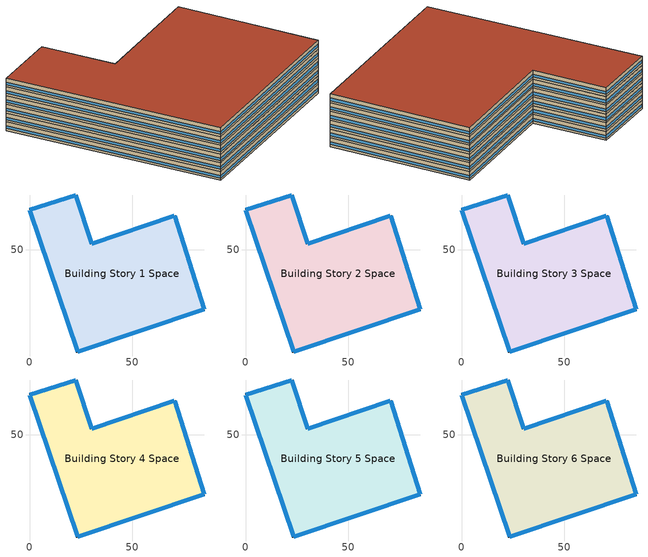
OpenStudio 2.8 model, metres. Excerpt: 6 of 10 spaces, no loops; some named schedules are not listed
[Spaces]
Building Story 1 Space
 floor ground: 23.47,0 0,69.39 22.4,76.73 30.28,52.85 70.74,66.68 85.29,20.82 z0
 wall outside: 0,69.39 23.47,0 85.29,20.82 70.74,66.68 30.28,52.85 22.4,76.73 0,69.39 z0:3
 window: 23.49,0.01 85.27,20.82 / 30.27,52.87 22.41,76.7 / 22.38,76.72 0.02,69.4 / 85.29,20.85 70.75,66.65 / 0.01,69.36 23.46,0.02 / 70.72,66.67 30.3,52.86 z0.76:1.66
 ceiling adiabatic (Typical IEAD Roof R-15.87): 85.29,20.82 70.74,66.68 30.28,52.85 22.4,76.73 0,69.39 23.47,0 z3
Building Story 2 Space
 floor adiabatic (Typical Interior Floor): 23.47,0 0,69.39 22.4,76.73 30.28,52.85 70.74,66.68 85.29,20.82 z3
 wall outside: 0,69.39 23.47,0 85.29,20.82 70.74,66.68 30.28,52.85 22.4,76.73 0,69.39 z3:6
 window: 0.01,69.36 23.46,0.02 / 22.38,76.72 0.02,69.4 / 23.49,0.01 85.27,20.82 / 85.29,20.85 70.75,66.65 / 70.72,66.67 30.3,52.86 / 30.27,52.87 22.41,76.7 z3.76:4.66
 ceiling adiabatic (Typical Interior Ceiling): 85.29,20.82 70.74,66.68 30.28,52.85 22.4,76.73 0,69.39 23.47,0 z6
Building Story 3 Space
 floor adiabatic (Typical Insulated Carpeted 6in Slab Floor): 23.47,0 0,69.39 22.4,76.73 30.28,52.85 70.74,66.68 85.29,20.82 z6
 wall outside: 0,69.39 23.47,0 85.29,20.82 70.74,66.68 30.28,52.85 22.4,76.73 0,69.39 z6:9
 window: 0.01,69.36 23.46,0.02 / 70.72,66.67 30.3,52.86 / 22.38,76.72 0.02,69.4 / 23.49,0.01 85.27,20.82 / 30.27,52.87 22.41,76.7 / 85.29,20.85 70.75,66.65 z6.76:7.66
 roof outside: 85.29,20.82 70.74,66.68 30.28,52.85 22.4,76.73 0,69.39 23.47,0 z9
Building Story 4 Space
 floor adiabatic (Typical Interior Floor): 23.47,0 0,69.39 22.4,76.73 30.28,52.85 70.74,66.68 85.29,20.82 z9
 wall outside: 0,69.39 23.47,0 85.29,20.82 70.74,66.68 30.28,52.85 22.4,76.73 0,69.39 z9:12
 window: 22.38,76.72 0.02,69.4 / 30.27,52.87 22.41,76.7 / 70.72,66.67 30.3,52.86 / 23.49,0.01 85.27,20.82 / 85.29,20.85 70.75,66.65 / 0.01,69.36 23.46,0.02 z9.76:10.66
 roof outside: 85.29,20.82 70.74,66.68 30.28,52.85 22.4,76.73 0,69.39 23.47,0 z12
Building Story 5 Space
 floor adiabatic (Typical Interior Floor): 23.47,0 0,69.39 22.4,76.73 30.28,52.85 70.74,66.68 85.29,20.82 z12
 wall outside: 0,69.39 23.47,0 85.29,20.82 70.74,66.68 30.28,52.85 22.4,76.73 0,69.39 z12:15
 window: 30.27,52.87 22.41,76.7 / 23.49,0.01 85.27,20.82 / 70.72,66.67 30.3,52.86 / 0.01,69.36 23.46,0.02 / 22.38,76.72 0.02,69.4 / 85.29,20.85 70.75,66.65 z12.76:13.66
 ceiling adiabatic (Typical Interior Ceiling): 85.29,20.82 70.74,66.68 30.28,52.85 22.4,76.73 0,69.39 23.47,0 z15
Building Story 6 Space
 floor adiabatic (Typical Insulated Carpeted 6in Slab Floor): 23.47,0 0,69.39 22.4,76.73 30.28,52.85 70.74,66.68 85.29,20.82 z15
 wall outside: 0,69.39 23.47,0 85.29,20.82 70.74,66.68 30.28,52.85 22.4,76.73 0,69.39 z15:18
 window: 0.01,69.36 23.46,0.02 / 23.49,0.01 85.27,20.82 / 70.72,66.67 30.3,52.86 / 85.29,20.85 70.75,66.65 / 22.38,76.72 0.02,69.4 / 30.27,52.87 22.41,76.7 z15.76:16.66
 roof outside: 85.29,20.82 70.74,66.68 30.28,52.85 22.4,76.73 0,69.39 23.47,0 z18
[Site]
Buffalo Niagara Intl Ap_NY_USA: Latitude {deg}=42.8153; Longitude {deg}=-78.8508; Time Zone {hr}=-5; Elevation {m}=215; Terrain=City
[Site:WaterMainsTemperature]
Calculation Method=Correlation; Annual Average Outdoor Air Temperature {C}=8.96667; Maximum Difference In Monthly Average Outdoor Air Temperatures {deltaC}=26.2
[SizingPeriod:DesignDay] Barometric Pressure {Pa}=98769; Sky Clearness=0; Rain Indicator=0; Snow Indicator=0; Day of Month=21; Daylight Saving Time Indicator=0; Humidity Indicating Type=Wetbulb; Dry-Bulb Temperature Range Modifier Type=DefaultMultipliers
Name | Maximum Dry-Bulb Temperature {C} | Daily Dry-Bulb Temperature Range {deltaC} | Humidity Indicating Conditions at Maximum Dry-Bulb | Wind Speed {m/s} | Wind Direction {deg} | Month | Day Type | Solar Model Indicator | ASHRAE Taub | ASHRAE Taud
Buffalo Niagara Intl Ap Ann Htg 99.6% Condns DB | -16.3 | 0 | -16.3 | 5.1 | 270 | 1 | WinterDesignDay | ASHRAEClearSky
Buffalo Niagara Intl Ap Ann Clg .4% Condns DB=>MWB | 30.3 | 9.3 | 21.8 | 5.7 | 240 | 7 | SummerDesignDay | ASHRAETau | 0.462 | 2.001
Buffalo Niagara Intl Ap Ann Clg .4% Condns WB=>MDB | 27.8 | 9.3 | 23.8 | 5.7 | 240 | 7 | SummerDesignDay | ASHRAETau | 0.462 | 2.001
[ClimateZones]
Climate Zone Institution Name 1=ASHRAE; Climate Zone Document Name 1=ANSI/ASHRAE Standard 169; Climate Zone Document Year 1=2006; Climate Zone Value 1=6A
[Site:GroundTemperature:BuildingSurface]
19.69, 19.64, 19.84, 20.08, 20.32, 21.37, 21.66, 21.71, 21.65, 20.55, 20.21, 19.87
[Building]
Hospital 1: Nominal Floor to Floor Height {m}=3; Default Construction Set=Res 90.1-2004 - Outpatient - ASHRAE 169-2013-6A; Standards Number of Stories=10; Standards Number of Above Ground Stories=10; Standards Building Type=Outpatient
[DefaultConstructionSet]
Res 90.1-2004 - Outpatient - ASHRAE 169-2013-6A: Default Exterior Surface Constructions=Default Surface Constructions 1; Default Interior Surface Constructions=Default Surface Constructions 2; Default Ground Contact Surface Constructions=Default Surface Constructions 3; Default Exterior SubSurface Constructions=Default Sub Surface Constructions 1; Default Interior SubSurface Constructions=Default Sub Surface Constructions 2; Interior Partition Construction=Typical Interior Partition
[DefaultSurfaceConstructions]
Name | Floor Construction | Wall Construction | Roof Ceiling Construction
Default Surface Constructions 1 | Typical Insulated Exterior Mass Floor R-11.49 | Typical Insulated Steel Framed Exterior Wall R-11.9 | Typical IEAD Roof R-15.87
Default Surface Constructions 2 | Typical Interior Floor | Typical Interior Wall | Typical Interior Ceiling
Default Surface Constructions 3 | Typical Insulated Carpeted 6in Slab Floor | Typical Insulated Basement Mass Wall
[Construction]
Typical Insulated Exterior Mass Floor R-11.49: Typical Insulation R-8.93, 4 in. Normalweight Concrete Floor, Typical Carpet Pad
Typical Insulated Steel Framed Exterior Wall R-11.9: 25mm Stucco, 5/8 in. Gypsum Board, Typical Insulation R-9.73, 5/8 in. Gypsum Board
Typical IEAD Roof R-15.87: Roof Membrane, Typical Insulation R-14.76, Metal Roof Surface
Typical Interior Floor: 100mm Normalweight concrete floor, CP02 CARPET PAD
Typical Interior Wall: G01 13mm gypsum board, G01 13mm gypsum board
Typical Interior Ceiling: CP02 CARPET PAD, 100mm Normalweight concrete floor
Typical Insulated Carpeted 6in Slab Floor: 6 in. Normalweight Concrete Floor, Typical Carpet Pad
Typical Insulated Basement Mass Wall: 8 in. Concrete Block Basement Wall
U 0.57 SHGC 0.49 Dbl Blue 6mm/6mm Air: BLUE 6MM, AIR 6MM, CLEAR 6MM
Typical Insulated Metal Door R-1.43: F08 Metal surface, Typical Insulation R-0.58
Typical Overhead Door R-2.0: Typical Insulation R-1.15
U 1.17 SHGC 0.49 Simple Glazing Skylight U-1.17 SHGC 0.0: U 1.17 SHGC 0.49 Simple Glazing U-1.17 SHGC 0.0
Typical Interior Window: Clear 3mm
Typical Interior Door; Typical Interior Partition: G05 25mm wood
[Material:NoMass] Roughness=Smooth; Thermal Absorptance=0.9; Solar Absorptance=0.7
Name | Thermal Resistance {m2-K/W} | Visible Absorptance
Typical Insulation R-8.93 | 1.57183 | 0.7
Typical Carpet Pad; CP02 CARPET PAD | 0.21648 | 0.8
Typical Insulation R-9.73 | 1.71283 | 0.7
Typical Insulation R-14.76 | 2.59864 | 0.7
Typical Insulation R-0.58 | 0.101875 | 0.7
Typical Insulation R-1.15 | 0.202527 | 0.7
[Material]
Name | Roughness | Thickness {m} | Conductivity {W/m-K} | Density {kg/m3} | Specific Heat {J/kg-K} | Thermal Absorptance | Solar Absorptance | Visible Absorptance
4 in. Normalweight Concrete Floor | MediumRough | 0.1016 | 2.31 | 2322 | 832 | 0.9 | 0.7 | 0.7
25mm Stucco | Smooth | 0.0254 | 0.72 | 1856 | 840 | 0.9 | 0.7 | 0.7
5/8 in. Gypsum Board | MediumSmooth | 0.0159 | 0.16 | 800 | 1090 | 0.9 | 0.7 | 0.7
Roof Membrane | VeryRough | 0.0095 | 0.16 | 1121.29 | 1460 | 0.9 | 0.7 | 0.7
Metal Roof Surface; F08 Metal surface | Smooth | 0.0008 | 45.28 | 7824 | 500 | 0.9 | 0.7 | 0.7
100mm Normalweight concrete floor | MediumRough | 0.1016 | 2.31045 | 2322 | 832.557 |  | 0 | 0
G01 13mm gypsum board | Smooth | 0.0127 | 0.160031 | 800.001 | 1090.73 | 0.9 | 0.7 | 0.5
6 in. Normalweight Concrete Floor | MediumRough | 0.1524 | 2.31 | 2322 | 832 | 0.9 | 0.7 | 0.7
8 in. Concrete Block Basement Wall | MediumRough | 0.2032 | 1.326 | 1842 | 912 | 0.9 | 0.7 | 0.7
G05 25mm wood | MediumSmooth | 0.0254 | 0.15 | 608 | 1630 | 0.9 | 0.5 | 0.5
[DefaultSubSurfaceConstructions]
Name | Fixed Window Construction | Operable Window Construction | Door Construction | Glass Door Construction | Overhead Door Construction | Skylight Construction | Tubular Daylight Dome Construction | Tubular Daylight Diffuser Construction
Default Sub Surface Constructions 1 | U 0.57 SHGC 0.49 Dbl Blue 6mm/6mm Air | U 0.57 SHGC 0.49 Dbl Blue 6mm/6mm Air | Typical Insulated Metal Door R-1.43 | U 0.57 SHGC 0.49 Dbl Blue 6mm/6mm Air | Typical Overhead Door R-2.0 | U 1.17 SHGC 0.49 Simple Glazing Skylight U-1.17 SHGC 0.0 | Typical Interior Window | Typical Interior Window
Default Sub Surface Constructions 2 | Typical Interior Window | Typical Interior Window | Typical Interior Door
[WindowMaterial:Glazing] Optical Data Type=SpectralAverage; Infrared Transmittance at Normal Incidence=0; Front Side Infrared Hemispherical Emissivity=0.84; Back Side Infrared Hemispherical Emissivity=0.84; Conductivity {W/m-K}=0.9; Dirt Correction Factor for Solar and Visible Transmittance=1; Solar Diffusing=No
Name | Thickness {m} | Solar Transmittance at Normal Incidence | Front Side Solar Reflectance at Normal Incidence | Back Side Solar Reflectance at Normal Incidence | Visible Transmittance at Normal Incidence | Front Side Visible Reflectance at Normal Incidence | Back Side Visible Reflectance at Normal Incidence
BLUE 6MM | 0.006 | 0.48 | 0.05 | 0.05 | 0.57 | 0.06 | 0.06
CLEAR 6MM | 0.006 | 0.775 | 0.071 | 0.071 | 0.881 | 0.08 | 0.08
Clear 3mm | 0.003 | 0.837 | 0.075 | 0.075 | 0.898 | 0.081 | 0.081
[WindowMaterial:Gas]
AIR 6MM: Gas Type=Air; Thickness {m}=0.0063
[WindowMaterial:SimpleGlazingSystem]
U 1.17 SHGC 0.49 Simple Glazing U-1.17 SHGC 0.0: U-Factor {W/m2-K}=6.64357; Solar Heat Gain Coefficient=0.49; Visible Transmittance=0.38
[DesignSpecification:OutdoorAir] Outdoor Air Method=Sum; Outdoor Air Flow per Person {m3/s-person}=0; Outdoor Air Flow Rate {m3/s}=0; Outdoor Air Flow Air Changes per Hour {1/hr}=0
Name | Outdoor Air Flow per Floor Area {m3/s-m2}
Blended OA | 0.00288962
Blended OA 1 | 0.000985409
[DefaultScheduleSet]
Story Ground Blended Space Type Schedule Set; Story Mid Blended Space Type Schedule Set
[SpaceInfiltration:DesignFlowRate] Schedule=Always On Discrete; Design Flow Rate Calculation Method=Flow/ExteriorArea; Constant Term Coefficient=0; Temperature Term Coefficient=0; Velocity Term Coefficient=0.224; Velocity Squared Term Coefficient=0
Name | Space or SpaceType | Flow per Exterior Surface Area {m3/s-m2}
Outpatient Anesthesia A  - Story Ground Infiltration; Outpatient Anesthesia C  - Story Ground Infiltration | Story Ground Blended Space Type | 1.13809e-05
Outpatient BioHazard A  - Story Ground Infiltration; Outpatient BioHazard C  - Story Ground Infiltration; Outpatient MedGas A  - Story Ground Infiltration; Outpatient MedGas C  - Story Ground Infiltration | Story Ground Blended Space Type | 6.12819e-06
Outpatient Cafe A  - Story Ground Infiltration; Outpatient Cafe C  - Story Ground Infiltration | Story Ground Blended Space Type | 4.5086e-05
Outpatient CleanWork A  - Story Ground Infiltration; Outpatient CleanWork C  - Story Ground Infiltration | Story Ground Blended Space Type | 3.10787e-05
Outpatient Conference A  - Story Ground Infiltration; Outpatient Conference C  - Story Ground Infiltration | Story Ground Blended Space Type | 3.58937e-05
Outpatient DresingRoom A  - Story Ground Infiltration; Outpatient DresingRoom C  - Story Ground Infiltration | Story Ground Blended Space Type | 9.19229e-06
Outpatient Elec/MechRoom A  - Story Ground Infiltration; Outpatient Elec/MechRoom C  - Story Ground Infiltration | Story Ground Blended Space Type | 3.19175e-05
Outpatient Elec/MechRoom A end_b - Story Ground Infiltration; Outpatient Elec/MechRoom C end_b - Story Ground Infiltration; Outpatient PreOp A end_a - Story Ground Infiltration; Outpatient PreOp C end_a - Story Ground Infiltration | Story Ground Blended Space Type | 3.15898e-05
Outpatient Elec/MechRoom B end_b - Story Ground Infiltration; Outpatient PreOp B end_a - Story Ground Infiltration | Story Ground Blended Space Type | 7.98485e-05
Outpatient IT_Room A  - Story Ground Infiltration; Outpatient IT_Room C  - Story Ground Infiltration | Story Ground Blended Space Type | 1.18187e-05
Outpatient Lobby A  - Story Mid Infiltration; Outpatient Lobby C  - Story Mid Infiltration | Story Mid Blended Space Type | 6.65347e-05
Outpatient LockerRoom A  - Story Mid Infiltration; Outpatient LockerRoom C  - Story Mid Infiltration | Story Mid Blended Space Type | 6.73734e-05
Outpatient LockerRoom A end_b - Story Mid Infiltration; Outpatient LockerRoom C end_b - Story Mid Infiltration; Outpatient Toilet A end_a - Story Mid Infiltration; Outpatient Toilet C end_a - Story Mid Infiltration | Story Mid Blended Space Type | 3.15898e-05
Outpatient LockerRoom B end_b - Story Mid Infiltration; Outpatient Toilet B end_a - Story Mid Infiltration | Story Mid Blended Space Type | 7.98485e-05
Outpatient MRI A  - Story Ground Infiltration; Outpatient MRI C  - Story Ground Infiltration | Story Ground Blended Space Type | 4.68369e-05
Outpatient MRI_Control A  - Story Ground Infiltration; Outpatient MRI_Control C  - Story Ground Infiltration | Story Ground Blended Space Type | 1.79469e-05
Outpatient NurseStation A  - Story Mid Infiltration; Outpatient NurseStation C  - Story Mid Infiltration | Story Mid Blended Space Type | 8.27306e-05
Outpatient PreOp A  - Story Ground Infiltration; Outpatient PreOp C  - Story Ground Infiltration | Story Ground Blended Space Type | 3.73891e-05
Outpatient PreOp A  - Story Mid Infiltration; Outpatient PreOp C  - Story Mid Infiltration | Story Mid Blended Space Type | 3.28296e-06
Outpatient ProcedureRoom A  - Story Ground Infiltration; Outpatient ProcedureRoom C  - Story Ground Infiltration | Story Ground Blended Space Type | 3.0641e-05
Outpatient Soil Work A  - Story Ground Infiltration; Outpatient Soil Work C  - Story Ground Infiltration | Story Ground Blended Space Type | 3.85201e-05
Outpatient Stair A  - Story Mid Infiltration; Outpatient Stair C  - Story Mid Infiltration | Story Mid Blended Space Type | 6.39083e-05
Outpatient Toilet A  - Story Mid Infiltration; Outpatient Toilet C  - Story Mid Infiltration | Story Mid Blended Space Type | 6.86866e-05
Outpatient Xray A  - Story Mid Infiltration; Outpatient Xray C  - Story Mid Infiltration | Story Mid Blended Space Type | 1.70714e-05
[ElectricEquipment]
Name | Electric Equipment Definition | Space or SpaceType | Schedule | Multiplier
27 Elevator Lift Motors | Elevator Lift Motor 1 - pre-normalized value was 20370 W. | Story Ground Blended Space Type | Elevator Schedule 1 | 27
27 Elevator Fans | Elevator Fan 1 - pre-normalized value was 75 W. | Story Ground Blended Space Type | Elevator Schedule 3 | 27
27 Elevator Lights | Elevator Lights 1 - pre-normalized value was 89 W. | Story Ground Blended Space Type | Elevator Schedule 2 | 27
Outpatient ProcedureRoom Elec Equip 1 | Outpatient ProcedureRoom Elec Equip Definition | Story Ground Blended Space Type | OutPatientHealthCare BLDG_EQUIP_SCH_BASE | 0.0763775
Outpatient CleanWork Elec Equip 1 | Outpatient CleanWork Elec Equip Definition | Story Ground Blended Space Type | OutPatientHealthCare BLDG_EQUIP_SCH_BASE | 0.0774686
Outpatient Conference Elec Equip 1 | Outpatient Conference Elec Equip Definition | Story Ground Blended Space Type | OutPatientHealthCare BLDG_EQUIP_SCH_BASE | 0.0894708
Outpatient Soil Work Elec Equip 1 | Outpatient Soil Work Elec Equip Definition | Story Ground Blended Space Type | OutPatientHealthCare BLDG_EQUIP_SCH_BASE | 0.0960175
Outpatient MRI_Control Elec Equip 1 | Outpatient MRI_Control Elec Equip Definition | Story Ground Blended Space Type | OutPatientHealthCare BLDG_EQUIP_SCH_BASE | 0.0447354
Outpatient PreOp Elec Equip 1 | Outpatient PreOp Elec Equip Definition | Story Ground Blended Space Type | OutPatientHealthCare BLDG_EQUIP_SCH_BASE | 0.13257
Outpatient BioHazard Elec Equip 1 | Outpatient BioHazard Elec Equip Definition | Story Ground Blended Space Type | OutPatientHealthCare BLDG_EQUIP_SCH_BASE | 0.0152755
Outpatient IT_Room Elec Equip 1 | Outpatient IT_Room Elec Equip Definition | Story Ground Blended Space Type | OutPatientHealthCare BLDG_EQUIP_SCH_BASE | 0.0294599
Outpatient MedGas Elec Equip 1 | Outpatient MedGas Elec Equip Definition | Story Ground Blended Space Type | OutPatientHealthCare BLDG_EQUIP_SCH_BASE | 0.0152755
Outpatient Anesthesia Elec Equip 1 | Outpatient Anesthesia Elec Equip Definition | Story Ground Blended Space Type | OutPatientHealthCare BLDG_EQUIP_SCH_BASE | 0.0283688
Outpatient Cafe Elec Equip 1 | Outpatient Cafe Elec Equip Definition | Story Ground Blended Space Type | OutPatientHealthCare BLDG_EQUIP_SCH_BASE | 0.112384
Outpatient MRI Elec Equip 1 | Outpatient MRI Elec Equip Definition | Story Ground Blended Space Type | OutPatientHealthCare BLDG_EQUIP_SCH_BASE | 0.116748
Outpatient Elec/MechRoom Elec Equip 1 | Outpatient Elec/MechRoom Elec Equip Definition | Story Ground Blended Space Type | OutPatientHealthCare BLDG_EQUIP_SCH_BASE | 0.118931
Outpatient Toilet Elec Equip 1 | Outpatient Toilet Elec Equip Definition | Story Mid Blended Space Type | OutPatientHealthCare BLDG_EQUIP_SCH_BASE | 0.210584
Outpatient PreOp Elec Equip 2 | Outpatient PreOp Elec Equip Definition | Story Mid Blended Space Type | OutPatientHealthCare BLDG_EQUIP_SCH_BASE | 0.00818331
Outpatient LockerRoom Elec Equip 1 | Outpatient LockerRoom Elec Equip Definition | Story Mid Blended Space Type | OutPatientHealthCare BLDG_EQUIP_SCH_BASE | 0.20731
Outpatient Xray Elec Equip 1 | Outpatient Xray Elec Equip Definition | Story Mid Blended Space Type | OutPatientHealthCare BLDG_EQUIP_SCH_BASE | 0.0425532
Outpatient Lobby Elec Equip 1 | Outpatient Lobby Elec Equip Definition | Story Mid Blended Space Type | OutPatientHealthCare BLDG_EQUIP_SCH_BASE | 0.165848
Outpatient Stair Elec Equip 1 | Outpatient Stair Elec Equip Definition | Story Mid Blended Space Type | OutPatientHealthCare BLDG_EQUIP_SCH_BASE | 0.159302
Outpatient NurseStation Elec Equip 1 | Outpatient NurseStation Elec Equip Definition | Story Mid Blended Space Type | OutPatientHealthCare BLDG_EQUIP_SCH_BASE | 0.206219
[Exterior:Lights:Definition]
Name | Design Level {W}
Parking Areas and Drives Def (W/ft^2) | 0.15
Building Facades Def (W/ft^2) | 0.2
Main Entries Def (W/ft) | 30
Other Doors Def (W/ft) | 20
[Exterior:Lights] Control Option=AstronomicalClock
Name | Exterior Lights Definition | Schedule | Multiplier
Parking Areas and Drives | Parking Areas and Drives Def (W/ft^2) | Always On Discrete | 816480
Building Facades | Building Facades Def (W/ft^2) | Schedule Ruleset 1 | 9736.36
Main Entries | Main Entries Def (W/ft) | Always On Discrete | 32.256
Other Doors | Other Doors Def (W/ft) | Always On Discrete | 83.7043
[ThermostatSetpoint:DualSetpoint] Heating Setpoint Temperature Schedule=OutPatientHealthCare HTGSETP_SCH_YES_OPTIMUM; Cooling Setpoint Temperature Schedule=OutPatientHealthCare CLGSETP_SCH_NO_SETBACK
Story Ground Blended Space Type Thermostat; Story Mid Blended Space Type Thermostat; Story Mid2 Blended Space Type Thermostat; Story Mid3 Blended Space Type Thermostat; Story Mid4 Blended Space Type Thermostat; Story Mid6 Blended Space Type Thermostat
[People] Number of People Schedule=OutPatientHealthCare BLDG_OCC_SCH; Activity Level Schedule=OutPatientHealthCare ACTIVITY_SCH; Work Efficiency Schedule=Work Efficiency Schedule; Clothing Insulation Schedule=Clothing Schedule; Air Velocity Schedule=Air Velocity Schedule
Name | People Definition | Space or SpaceType | Multiplier
Outpatient ProcedureRoom People 1 | Outpatient ProcedureRoom People Definition | Story Ground Blended Space Type | 0.0763775
Outpatient CleanWork People 1 | Outpatient CleanWork People Definition | Story Ground Blended Space Type | 0.0774686
Outpatient Conference People 1 | Outpatient Conference People Definition | Story Ground Blended Space Type | 0.0894708
Outpatient Soil Work People 1 | Outpatient Soil Work People Definition | Story Ground Blended Space Type | 0.0960175
Outpatient MRI_Control People 1 | Outpatient MRI_Control People Definition | Story Ground Blended Space Type | 0.0447354
Outpatient PreOp People 1 | Outpatient PreOp People Definition | Story Ground Blended Space Type | 0.13257
Outpatient IT_Room People 1 | Outpatient IT_Room People Definition | Story Ground Blended Space Type | 0.0294599
Outpatient Anesthesia People 1 | Outpatient Anesthesia People Definition | Story Ground Blended Space Type | 0.0283688
Outpatient Cafe People 1 | Outpatient Cafe People Definition | Story Ground Blended Space Type | 0.112384
Outpatient MRI People 1 | Outpatient MRI People Definition | Story Ground Blended Space Type | 0.116748
Outpatient PreOp People 2 | Outpatient PreOp People Definition | Story Mid Blended Space Type | 0.00818331
Outpatient LockerRoom People 1 | Outpatient LockerRoom People Definition | Story Mid Blended Space Type | 0.20731
Outpatient Xray People 1 | Outpatient Xray People Definition | Story Mid Blended Space Type | 0.0425532
Outpatient Lobby People 1 | Outpatient Lobby People Definition | Story Mid Blended Space Type | 0.165848
Outpatient NurseStation People 1 | Outpatient NurseStation People Definition | Story Mid Blended Space Type | 0.206219
[Lights] Fraction Replaceable=1
Name | Lights Definition | Space or SpaceType | Schedule | Multiplier
Outpatient ProcedureRoom Lights 1 | Outpatient ProcedureRoom Lights Definition | Story Ground Blended Space Type | OutPatientHealthCare BLDG_LIGHT_EXAM_SCH | 0.0763775
Outpatient CleanWork Lights 1 | Outpatient CleanWork Lights Definition | Story Ground Blended Space Type | OutPatientHealthCare BLDG_LIGHT_SCH | 0.0774686
Outpatient Conference Lights 1 | Outpatient Conference Lights Definition | Story Ground Blended Space Type | OutPatientHealthCare BLDG_LIGHT_SCH | 0.0894708
Outpatient Soil Work Lights 1 | Outpatient Soil Work Lights Definition | Story Ground Blended Space Type | OutPatientHealthCare BLDG_LIGHT_EXAM_SCH | 0.0960175
Outpatient MRI_Control Lights 1 | Outpatient MRI_Control Lights Definition | Story Ground Blended Space Type | OutPatientHealthCare BLDG_LIGHT_SCH | 0.0447354
Outpatient Toilet Lights 1 | Outpatient Toilet Lights Definition | Story Mid Blended Space Type | OutPatientHealthCare BLDG_LIGHT_SCH | 0.210584
Outpatient PreOp Lights 2 | Outpatient PreOp Lights Definition | Story Mid Blended Space Type | OutPatientHealthCare BLDG_LIGHT_EXAM_SCH | 0.00818331
Outpatient LockerRoom Lights 1 | Outpatient LockerRoom Lights Definition | Story Mid Blended Space Type | OutPatientHealthCare BLDG_LIGHT_SCH | 0.20731
Outpatient Xray Lights 1 | Outpatient Xray Lights Definition | Story Mid Blended Space Type | OutPatientHealthCare BLDG_LIGHT_EXAM_SCH | 0.0425532
Outpatient Lobby Lights 1 | Outpatient Lobby Lights Definition | Story Mid Blended Space Type | OutPatientHealthCare BLDG_LIGHT_SCH | 0.165848
Outpatient Stair Lights 1 | Outpatient Stair Lights Definition | Story Mid Blended Space Type | OutPatientHealthCare BLDG_LIGHT_CORRIDOR_SCH | 0.159302
Outpatient NurseStation Lights 1 | Outpatient NurseStation Lights Definition | Story Mid Blended Space Type | OutPatientHealthCare BLDG_LIGHT_SCH | 0.206219
[SpaceType] Standards Building Type=Outpatient
Name | Default Schedule Set | Design Specification Outdoor Air Object | Standards Space Type
Story Ground Blended Space Type | Story Ground Blended Space Type Schedule Set | Blended OA | PreOp
Story Mid Blended Space Type | Story Mid Blended Space Type Schedule Set | Blended OA 1 | Toilet
Story Mid2 Blended Space Type | Story Mid2 Blended Space Type Schedule Set | Blended OA 2 | Lounge
Story Mid3 Blended Space Type | Story Mid3 Blended Space Type Schedule Set | Blended OA 3 | PhysicalTherapy
Story Mid4 Blended Space Type | Story Mid4 Blended Space Type Schedule Set | Blended OA 4 | Janitor
Story Mid6 Blended Space Type | Story Mid6 Blended Space Type Schedule Set | Blended OA 6 | Office
[Space]
Name | Space Type | Building Story | Thermal Zone
Building Story 1 Space | Story Mid Blended Space Type | Building Story 1 | Building Story 1 ThermalZone
Building Story 2 Space | Story Ground Blended Space Type | Building Story 2 | Building Story 2 ThermalZone
Building Story 3 Space | Story Mid4 Blended Space Type | Building Story 3 | Building Story 3 ThermalZone
Building Story 4 Space | Story Mid2 Blended Space Type | Building Story 4 | Building Story 4 ThermalZone
Building Story 5 Space | Story Mid6 Blended Space Type | Building Story 5 | Building Story 5 ThermalZone
Building Story 6 Space | Story Mid3 Blended Space Type | Building Story 6 | Building Story 6 ThermalZone
[BuildingStory]
Building Story 1; Building Story 2; Building Story 3; Building Story 4; Building Story 5; Building Story 6
[ThermalZone] Use Ideal Air Loads=No
Name | Thermostat
Building Story 1 ThermalZone | Story Mid Blended Space Type Thermostat
Building Story 2 ThermalZone | Story Ground Blended Space Type Thermostat
Building Story 3 ThermalZone | Story Mid4 Blended Space Type Thermostat
Building Story 4 ThermalZone | Story Mid2 Blended Space Type Thermostat
Building Story 5 ThermalZone | Story Mid6 Blended Space Type Thermostat
Building Story 6 ThermalZone | Story Mid3 Blended Space Type Thermostat
